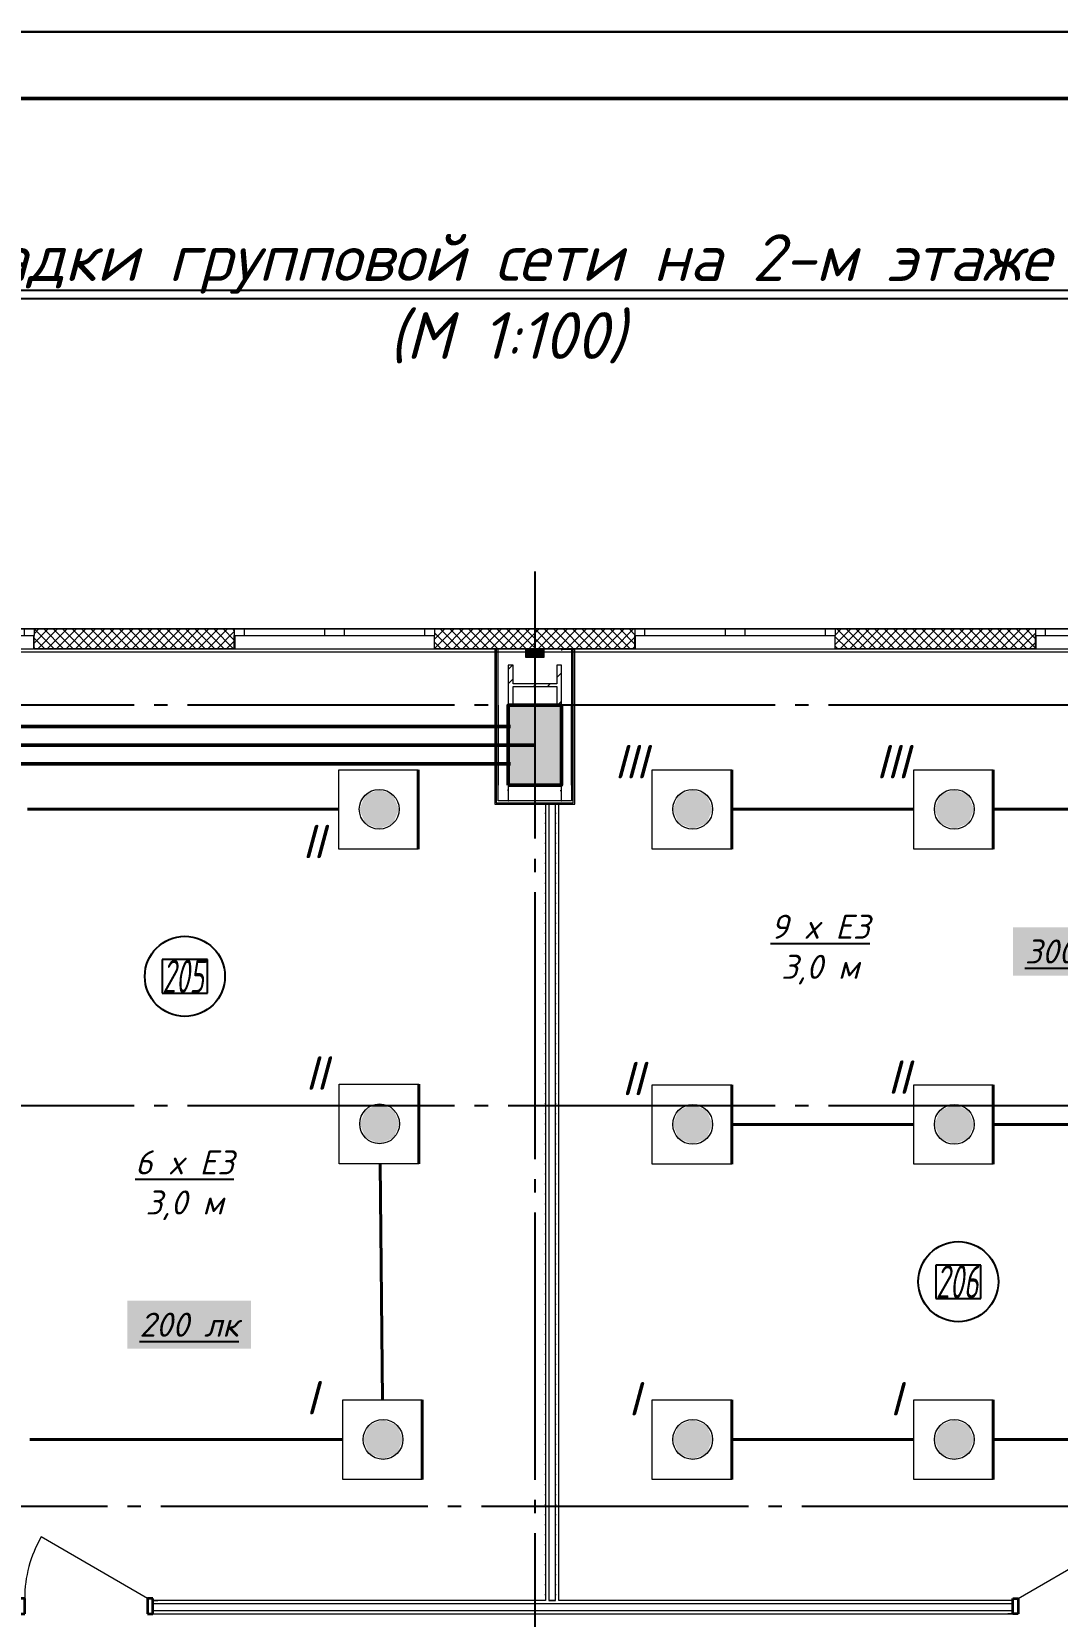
# Model space of a CAD drawing. Header units: millimetres. Extents: x 0 to 1286, y 0 to 420.
# Drawn here: x 300.5 to 377.3, y 301.4 to 420 of the extents above; entities that cross this region are included whole.
import ezdxf

# ---------------------------------------------------------------- set-up
doc = ezdxf.new("R2010")
doc.units = ezdxf.units.MM
for name, pattern in [('ГОСТ 2.303 5', [24, 20, -1.5, 1, -1.5]), ('СПКБ-0000-000-АР#002$0$Achse', [2300, 0, -800, 1500, 0]), ('СПКБ-0000-000-АР#002$0$Разомкнутая', [1058.333302, 634.99999, -423.333311]), ('СПКБ-0000-000-АР#002$0$Штрихпунктирная', [900, 500, -200, 0, -200])]:
    doc.linetypes.add(name, pattern=pattern)
for name, color, linetype in [('Viewport2ForCustomObjects_0', 7, 'Continuous'), ('Номер помещения', 7, 'Continuous'), ('Рамка', 7, 'Continuous'), ('СПКБ-0000-000-АР#002$0$Двери ArchiCAD', 7, 'Continuous'), ('СПКБ-0000-000-АР#002$0$Колонны новые', 7, 'Continuous'), ('СПКБ-0000-000-АР#002$0$Колонны существующие', 7, 'Continuous'), ('СПКБ-0000-000-АР#002$0$Окна ArchiCAD', 7, 'Continuous'), ('СПКБ-0000-000-АР#002$0$Перекрытие новые', 7, 'Continuous'), ('СПКБ-0000-000-АР#002$0$Стены', 7, 'Continuous'), ('СПКБ-0000-000-АР#002$0$Фахверк', 7, 'Continuous'), ('Строительные оси', 7, 'Continuous'), ('ЭО_РАБОЧЕЕ ОСВЕЩЕНИЕ', 7, 'Continuous'), ('ЭС', 7, 'Continuous')]:
    doc.layers.add(name, color=color, linetype=linetype)
for name, color, linetype, lineweight, true_color in [('СПКБ-0000-000-АР#002$0$Двери ArchiCAD_Ном._пера__161', 7, 'Continuous', 13, 0xe11606), ('СПКБ-0000-000-АР#002$0$Двери ArchiCAD_Ном._пера__23', 7, 'Continuous', 35, 0xff6600), ('СПКБ-0000-000-АР#002$0$Двери ArchiCAD_Ном._пера__3', 7, 'Continuous', 18, 0xff6600), ('СПКБ-0000-000-АР#002$0$Колонны новые_Ном._пера__108', 7, 'Continuous', 13, 0xfd8379), ('СПКБ-0000-000-АР#002$0$Колонны существующие_Ном._пера__102', 7, 'Continuous', 13, 0xcccccc), ('СПКБ-0000-000-АР#002$0$Линии_Ном._пера__4', 7, 'Continuous', 20, 0x029e21), ('СПКБ-0000-000-АР#002$0$Окна ArchiCAD_Ном._пера__68', 7, 'Continuous', 20, 0xfd4435), ('СПКБ-0000-000-АР#002$0$Перекрытие новые_Ном._пера__161', 7, 'Continuous', 13, 0xe11606), ('СПКБ-0000-000-АР#002$0$Стены_Ном._пера__161', 7, 'Continuous', 13, 0xe11606), ('СПКБ-0000-000-АР#002$0$Стены_Ном._пера__68', 7, 'Continuous', 20, 0xfd4435), ('СПКБ-0000-000-АР#002$0$Фахверк_Ном._пера__102', 7, 'Continuous', 13, 0xcccccc)]:
    doc.layers.add(name, color=color, linetype=linetype, lineweight=lineweight, true_color=true_color)
for name, color, linetype, lineweight in [('СПКБ-0000-000-АР#002$0$Колонны новые_Ном._пера__20', 1, 'Continuous', 20), ('СПКБ-0000-000-АР#002$0$Колонны существующие_Ном._пера__141', 7, 'Continuous', 50), ('СПКБ-0000-000-АР#002$0$Линии_Ном._пера__141', 7, 'Continuous', 50), ('СПКБ-0000-000-АР#002$0$Окна ArchiCAD_Ном._пера__6', 5, 'Continuous', 9), ('СПКБ-0000-000-АР#002$0$Стены_Ном._пера__1', 7, 'Continuous', 13), ('СПКБ-0000-000-АР#002$0$Стены_Ном._пера__20', 1, 'Continuous', 20), ('СПКБ-0000-000-АР#002$0$Фахверк_Ном._пера__1', 7, 'Continuous', 13)]:
    doc.layers.add(name, color=color, linetype=linetype, lineweight=lineweight)
doc.styles.add('1.8', font='isocpeui.ttf', dxfattribs={"height": 1.8})
doc.styles.add('2.5', font='isocpeui.ttf')
doc.styles.add('3.5', font='isocpeui.ttf', dxfattribs={"height": 3.5})
doc.styles.add('CustomTextStyle12', font='isocpeui.ttf', dxfattribs={"width": 0.594182, "height": 2.5})
doc.styles.add('CustomTextStyle13', font='isocpeui.ttf', dxfattribs={"width": 0.608174, "height": 2.5})
pattern_1 = [(45, (0, 0), (-35.35534, 35.35534), []), (135, (0, 0), (35.35534, 35.35534), [])]
pattern_2 = [(0, (0, 0), (0, 75), [0, -75])]
pattern_3 = [(0, (0, 0), (0, 173.2051), [0, -100]), (0, (50, 86.6), (0, 173.2051), [0, -100])]
pattern_4 = [(45, (0, 0), (-159.099, 159.099), []), (45, (-53.03, 53.03), (-159.099, 159.099), [])]

# ---------------------------------------------------------------- blocks, each defined once
blk = doc.blocks.new('*E728')
at = {"layer": 'Номер помещения', "color": 7, "linetype": 'Continuous', "true_color": 0xffffff}
for p, q in [((-24.08, 229.8), (-27.46, 229.8)), ((-27.46, 229.8), (-27.46, 227.3)), ((-24.08, 227.3), (-24.08, 229.8)), ((-27.46, 227.3), (-24.08, 227.3)), ((-27.46, 227.3), (-27.46, 227.3)), ((33.84, 206.94), (30.47, 206.94)), ((30.47, 206.94), (30.47, 204.44)), ((33.84, 204.44), (33.84, 206.94)), ((30.47, 204.44), (33.84, 204.44)), ((30.47, 204.44), (30.47, 204.44))]:
    blk.add_line(p, q, dxfattribs=at)
at = {"layer": 'Номер помещения', "color": 6, "linetype": 'Continuous'}
for centre in [(-25.77, 228.55), (32.15, 205.69)]:
    blk.add_circle(centre, 3, dxfattribs=at)
at = {"layer": 'Строительные оси', "color": 3, "linetype": 'ГОСТ 2.303 5', "lineweight": 25}
for p, q in [((0.43, 258.86), (0.43, -45.14)), ((186.43, 248.86), (-283.76, 248.86)), ((186.43, 218.86), (-283.76, 218.86)), ((280.43, 188.86), (-283.57, 188.86))]:
    blk.add_line(p, q, dxfattribs=at)
at = {"layer": 'ЭО_РАБОЧЕЕ ОСВЕЩЕНИЕ', "color": 7, "lineweight": 0}
for p, q in [((-14.24, 238.07), (-14.24, 244.02)), ((-14.24, 244.02), (-8.29, 244.02)), ((9.23, 238.07), (9.23, 244.02)), ((9.23, 244.02), (15.18, 244.02)), ((28.82, 238.07), (28.82, 244.02)), ((28.82, 244.02), (34.77, 244.02)), ((-8.29, 238.07), (-14.24, 238.07)), ((15.18, 238.07), (9.23, 238.07)), ((34.77, 238.07), (28.82, 238.07)), ((-14.21, 214.52), (-14.21, 220.47)), ((-14.21, 220.47), (-8.26, 220.47)), ((9.23, 214.48), (9.23, 220.43)), ((9.23, 220.43), (15.18, 220.43)), ((28.82, 214.48), (28.82, 220.43)), ((28.82, 220.43), (34.77, 220.43)), ((-8.26, 214.52), (-14.21, 214.52)), ((15.18, 214.48), (9.23, 214.48)), ((34.77, 214.48), (28.82, 214.48)), ((-13.95, 190.89), (-13.95, 196.84)), ((-13.95, 196.84), (-8, 196.84)), ((9.23, 190.89), (9.23, 196.84)), ((9.23, 196.84), (15.18, 196.84)), ((28.82, 190.89), (28.82, 196.84)), ((28.82, 196.84), (34.77, 196.84)), ((-8, 190.89), (-13.95, 190.89)), ((15.18, 190.89), (9.23, 190.89)), ((34.77, 190.89), (28.82, 190.89))]:
    blk.add_line(p, q, dxfattribs=at)
at = {"layer": 'ЭО_РАБОЧЕЕ ОСВЕЩЕНИЕ', "color": 5, "lineweight": 40}
for p, q in [((-8.29, 244.02), (-8.29, 238.07)), ((15.18, 244.02), (15.18, 238.07)), ((34.77, 244.02), (34.77, 238.07)), ((-14.24, 241.06), (-37.56, 241.06)), ((15.18, 241.06), (28.82, 241.06)), ((48.41, 241.06), (34.77, 241.06)), ((-8.26, 220.47), (-8.26, 214.52)), ((15.18, 220.43), (15.18, 214.48)), ((34.77, 220.43), (34.77, 214.48)), ((15.18, 217.47), (28.82, 217.47)), ((34.77, 217.47), (48.48, 217.47)), ((-11.15, 214.52), (-10.96, 196.84)), ((-8, 196.84), (-8, 190.89)), ((15.18, 196.84), (15.18, 190.89)), ((34.77, 196.84), (34.77, 190.89)), ((-37.39, 193.88), (-13.95, 193.88)), ((15.18, 193.88), (28.82, 193.88)), ((48.41, 193.88), (34.77, 193.88))]:
    blk.add_line(p, q, dxfattribs=at)
at = {"layer": 'ЭО_РАБОЧЕЕ ОСВЕЩЕНИЕ', "color": 7, "lineweight": 0}
for centre in [(-11.22, 241.06), (12.26, 241.06), (31.85, 241.06), (-11.19, 217.51), (12.26, 217.47), (31.85, 217.47), (-10.93, 193.88), (12.26, 193.88), (31.85, 193.88)]:
    blk.add_circle(centre, 1.49, dxfattribs=at)
at = {"layer": 'ЭО_РАБОЧЕЕ ОСВЕЩЕНИЕ', "color": 5, "lineweight": 0}
for points in [[(-12.27, 242.11), (-12.7, 241.06), (-9.73, 241.06)], [(-11.22, 242.55), (-12.27, 242.11), (-10.17, 242.11)], [(-12.27, 242.11), (-10.17, 242.11), (-9.73, 241.06)], [(11.2, 242.11), (10.77, 241.06), (13.74, 241.06)], [(12.26, 242.55), (11.2, 242.11), (13.31, 242.11)], [(11.2, 242.11), (13.31, 242.11), (13.74, 241.06)], [(30.79, 242.11), (30.36, 241.06), (33.33, 241.06)], [(31.85, 242.55), (30.79, 242.11), (32.9, 242.11)], [(30.79, 242.11), (32.9, 242.11), (33.33, 241.06)], [(-12.7, 241.06), (-12.27, 240.01), (-10.17, 240.01)], [(-12.7, 241.06), (-9.73, 241.06), (-10.17, 240.01)], [(10.77, 241.06), (11.2, 240.01), (13.31, 240.01)], [(10.77, 241.06), (13.74, 241.06), (13.31, 240.01)], [(30.36, 241.06), (30.79, 240.01), (32.9, 240.01)], [(30.36, 241.06), (33.33, 241.06), (32.9, 240.01)], [(-12.27, 240.01), (-10.17, 240.01), (-11.22, 239.58)], [(11.2, 240.01), (13.31, 240.01), (12.26, 239.58)], [(30.79, 240.01), (32.9, 240.01), (31.85, 239.58)], [(-12.24, 218.56), (-12.67, 217.51), (-9.7, 217.51)], [(-11.19, 219), (-12.24, 218.56), (-10.13, 218.56)], [(-12.24, 218.56), (-10.13, 218.56), (-9.7, 217.51)], [(11.2, 218.52), (10.77, 217.47), (13.74, 217.47)], [(12.26, 218.96), (11.2, 218.52), (13.31, 218.52)], [(11.2, 218.52), (13.31, 218.52), (13.74, 217.47)], [(30.79, 218.52), (30.36, 217.47), (33.33, 217.47)], [(31.85, 218.96), (30.79, 218.52), (32.9, 218.52)], [(30.79, 218.52), (32.9, 218.52), (33.33, 217.47)], [(-12.67, 217.51), (-12.24, 216.46), (-10.13, 216.46)], [(-12.67, 217.51), (-9.7, 217.51), (-10.13, 216.46)], [(10.77, 217.47), (11.2, 216.42), (13.31, 216.42)], [(10.77, 217.47), (13.74, 217.47), (13.31, 216.42)], [(30.36, 217.47), (30.79, 216.42), (32.9, 216.42)], [(30.36, 217.47), (33.33, 217.47), (32.9, 216.42)], [(-12.24, 216.46), (-10.13, 216.46), (-11.19, 216.02)], [(11.2, 216.42), (13.31, 216.42), (12.26, 215.99)], [(30.79, 216.42), (32.9, 216.42), (31.85, 215.99)], [(-11.98, 194.94), (-12.42, 193.88), (-9.44, 193.88)], [(-10.93, 195.37), (-11.98, 194.94), (-9.88, 194.94)], [(-11.98, 194.94), (-9.88, 194.94), (-9.44, 193.88)], [(11.2, 194.94), (10.77, 193.88), (13.74, 193.88)], [(12.26, 195.37), (11.2, 194.94), (13.31, 194.94)], [(11.2, 194.94), (13.31, 194.94), (13.74, 193.88)], [(30.79, 194.94), (30.36, 193.88), (33.33, 193.88)], [(31.85, 195.37), (30.79, 194.94), (32.9, 194.94)], [(30.79, 194.94), (32.9, 194.94), (33.33, 193.88)], [(-12.42, 193.88), (-11.98, 192.83), (-9.88, 192.83)], [(-12.42, 193.88), (-9.44, 193.88), (-9.88, 192.83)], [(10.77, 193.88), (11.2, 192.83), (13.31, 192.83)], [(10.77, 193.88), (13.74, 193.88), (13.31, 192.83)], [(30.36, 193.88), (30.79, 192.83), (32.9, 192.83)], [(30.36, 193.88), (33.33, 193.88), (32.9, 192.83)], [(-11.98, 192.83), (-9.88, 192.83), (-10.93, 192.4)], [(11.2, 192.83), (13.31, 192.83), (12.26, 192.4)], [(30.79, 192.83), (32.9, 192.83), (31.85, 192.4)]]:
    blk.add_solid(points, dxfattribs=at)
at = {"layer": 'Номер помещения', "linetype": 'Continuous'}
for s, style, width, p in [('205', 'CustomTextStyle12', 0.594182, (-27.46, 227.3)), ('206', 'CustomTextStyle13', 0.608174, (30.47, 204.44))]:
    blk.add_text(s, height=2.5, dxfattribs=dict(at, style=style, width=width)).set_placement(p)
blk = doc.blocks.new('СПКБ-0000-000-АР#002$0$Перекрытие_1', base_point=(-24407, -2530))
at = {"layer": 'СПКБ-0000-000-АР#002$0$Перекрытие новые_Ном._пера__161', "color": 12, "linetype": 'Continuous', "lineweight": 13, "true_color": 0xe11606, "flags": 128}
blk.add_lwpolyline([(-17957, 25286), (17853, 25286)], dxfattribs=at)
blk = doc.blocks.new('СПКБ-0000-000-АР#002$0$Двустворчатое Окно 19')
at = {"layer": 'СПКБ-0000-000-АР#002$0$Окна ArchiCAD_Ном._пера__6', "color": 5, "linetype": 'Continuous', "lineweight": 9}
for p, q in [((-750, 0), (-675, 0)), ((-747, 100), (747, 100)), ((-675, 0), (-675, -50)), ((-675, 0), (-75, 0)), ((-75, -50), (-75, 0)), ((-75, 0), (0, 0)), ((0, 0), (75, 0)), ((75, 0), (75, -50)), ((75, 0), (675, 0)), ((675, -50), (675, 0)), ((675, 0), (750, 0)), ((-750, -50), (750, -50)), ((-675, -50), (-750, -50)), ((-75, -50), (-675, -50)), ((0, -50), (-75, -50)), ((75, -50), (0, -50)), ((675, -50), (75, -50)), ((750, -50), (675, -50))]:
    blk.add_line(p, q, dxfattribs=at)
at = {"layer": 'СПКБ-0000-000-АР#002$0$Окна ArchiCAD_Ном._пера__68', "color": 20, "linetype": 'Continuous', "lineweight": 20, "true_color": 0xfd4435}
for p, q in [((-750, -47), (-750, 0)), ((750, -47), (750, 0)), ((-750, -50), (-750, -47)), ((750, -50), (750, -47))]:
    blk.add_line(p, q, dxfattribs=at)
blk = doc.blocks.new('СПКБ-0000-000-АР#002$0$Стена_1', base_point=(17893, 25306))
at = {"layer": 'СПКБ-0000-000-АР#002$0$Стены_Ном._пера__68', "linetype": 'Continuous', "lineweight": 20, "true_color": 0xfd4435}
for points in [[(-3710, 25306), (-3707, 25306), (-3707, 25309), (-3707, 25406), (-3710, 25406)], [(-2207, 25456), (-3707, 25456), (-3707, 25453), (-2207, 25453)], [(-2207, 25306), (-2204, 25306), (-2204, 25406), (-2207, 25406), (-2207, 25309)], [(-710, 25306), (-707, 25306), (-707, 25309), (-707, 25406), (-710, 25406)], [(793, 25456), (-707, 25456), (-707, 25453), (793, 25453)], [(793, 25306), (796, 25306), (796, 25406), (793, 25406), (793, 25309)], [(2290, 25306), (2293, 25306), (2293, 25309), (2293, 25406), (2290, 25406)], [(3793, 25456), (2293, 25456), (2293, 25453), (3793, 25453)], [(3793, 25306), (3796, 25306), (3796, 25406), (3793, 25406), (3793, 25309)], [(-3707, 25309), (-3707, 25306), (-2207, 25306), (-2207, 25309)], [(-707, 25309), (-707, 25306), (793, 25306), (793, 25309)], [(2293, 25309), (2293, 25306), (3793, 25306), (3793, 25309)]]:
    blk.add_hatch(color=20, dxfattribs=at).paths.add_polyline_path(points)
h = blk.add_hatch(dxfattribs=at)
h.set_pattern_fill('СЕТКА_5X5_ДИАГОНАЛЬНАЯ', color=20, style=0, pattern_type=2)
h.set_pattern_definition(pattern_1)
h.paths.add_polyline_path([(-3707, 25309), (-2207, 25309), (-2207, 25406), (-2207, 25453), (-3707, 25453), (-3707, 25406)])
h = blk.add_hatch(dxfattribs=at)
h.set_pattern_fill('СЕТКА_5X5_ДИАГОНАЛЬНАЯ', color=20, style=0, pattern_type=2)
h.set_pattern_definition(pattern_1)
h.paths.add_polyline_path([(-707, 25309), (793, 25309), (793, 25406), (793, 25453), (-707, 25453), (-707, 25406)])
h = blk.add_hatch(dxfattribs=at)
h.set_pattern_fill('СЕТКА_5X5_ДИАГОНАЛЬНАЯ', color=20, style=0, pattern_type=2)
h.set_pattern_definition(pattern_1)
h.paths.add_polyline_path([(2293, 25309), (3793, 25309), (3793, 25406), (3793, 25453), (2293, 25453), (2293, 25406)])
at = {"layer": 'СПКБ-0000-000-АР#002$0$Стены_Ном._пера__68', "color": 20, "linetype": 'Continuous', "lineweight": 20, "true_color": 0xfd4435}
for p, q in [((-3710, 25406), (-3710, 25306)), ((-3707, 25406), (-3710, 25406)), ((-3707, 25456), (-3707, 25453)), ((-2207, 25453), (-3707, 25453)), ((-3707, 25453), (-3707, 25406)), ((-3707, 25309), (-3707, 25406)), ((-2207, 25456), (-2207, 25453)), ((-2207, 25453), (-2207, 25406)), ((-2207, 25406), (-2204, 25406)), ((-2207, 25309), (-2207, 25406)), ((-2204, 25406), (-2204, 25306)), ((-710, 25406), (-710, 25306)), ((-707, 25406), (-710, 25406)), ((-707, 25456), (-707, 25453)), ((793, 25453), (-707, 25453)), ((-707, 25453), (-707, 25406)), ((-707, 25309), (-707, 25406)), ((793, 25456), (793, 25453)), ((793, 25453), (793, 25406)), ((793, 25406), (796, 25406)), ((793, 25309), (793, 25406)), ((796, 25406), (796, 25306)), ((2290, 25406), (2290, 25306)), ((2293, 25406), (2290, 25406)), ((2293, 25456), (2293, 25453)), ((3793, 25453), (2293, 25453)), ((2293, 25453), (2293, 25406)), ((2293, 25309), (2293, 25406)), ((3793, 25456), (3793, 25453)), ((3793, 25453), (3793, 25406)), ((3793, 25406), (3796, 25406)), ((3793, 25309), (3793, 25406)), ((3796, 25406), (3796, 25306)), ((-3707, 25306), (-3710, 25306)), ((-3707, 25309), (-2207, 25309)), ((-2207, 25306), (-2204, 25306)), ((-707, 25306), (-710, 25306)), ((-707, 25309), (793, 25309)), ((793, 25306), (796, 25306)), ((2293, 25306), (2290, 25306)), ((2293, 25309), (3793, 25309)), ((3793, 25306), (3796, 25306))]:
    blk.add_line(p, q, dxfattribs=at)
at = {"layer": 'СПКБ-0000-000-АР#002$0$Стены_Ном._пера__68', "color": 20, "linetype": 'Continuous', "lineweight": 20, "true_color": 0xfd4435, "flags": 128}
for points in [[(-2207, 25456), (-3707, 25456)], [(793, 25456), (-707, 25456)], [(3793, 25456), (2293, 25456)], [(-3707, 25306), (-2207, 25306)], [(-707, 25306), (793, 25306)], [(2293, 25306), (3793, 25306)]]:
    blk.add_lwpolyline(points, dxfattribs=at)
at = {"layer": 'СПКБ-0000-000-АР#002$0$Окна ArchiCAD', "color": 5, "linetype": 'Continuous', "lineweight": 9, "xscale": -1, "zscale": 1000, "rotation": 180}
for p in [(-4457, 25406), (-1457, 25406), (1543, 25406), (4543, 25406)]:
    blk.add_blockref('СПКБ-0000-000-АР#002$0$Двустворчатое Окно 19', p, dxfattribs=at)
blk = doc.blocks.new('СПКБ-0000-000-АР#002$0$Однопольная Дверь 19_5')
at = {"layer": 'СПКБ-0000-000-АР#002$0$Двери ArchiCAD_Ном._пера__161', "color": 12, "linetype": 'Continuous', "lineweight": 13, "true_color": 0xe11606}
for p, q in [((-500, -15), (-537, -15)), ((-500, -115), (-537, -115)), ((-500, -40), (-500, -15)), ((-500, -90), (-500, -40)), ((-500, -115), (-500, -90)), ((500, -40), (500, -15)), ((500, -15), (537, -15)), ((500, -90), (500, -40)), ((500, -115), (500, -90)), ((500, -115), (537, -115))]:
    blk.add_line(p, q, dxfattribs=at)
at = {"layer": 'СПКБ-0000-000-АР#002$0$Двери ArchiCAD_Ном._пера__23', "color": 30, "linetype": 'Continuous', "lineweight": 35, "true_color": 0xff6600}
for p, q in [((-460, 0), (-500, 0)), ((-500, 0), (-500, -115)), ((-460, -115), (-460, 0)), ((500, 0), (460, 0)), ((460, 0), (460, -115)), ((500, -115), (500, 0)), ((-500, -115), (-460, -115)), ((460, -115), (500, -115))]:
    blk.add_line(p, q, dxfattribs=at)
at = {"layer": 'СПКБ-0000-000-АР#002$0$Двери ArchiCAD_Ном._пера__3', "color": 30, "linetype": 'Continuous', "lineweight": 18, "true_color": 0xff6600}
blk.add_line((460, 0), (-337, 460), dxfattribs=at)
blk.add_arc((460, 0), 920, 150, 180, dxfattribs=at)
blk = doc.blocks.new('СПКБ-0000-000-АР#002$0$Стена_47', base_point=(-13769, 18083))
at = {"layer": 'СПКБ-0000-000-АР#002$0$Стены_Ном._пера__161', "linetype": 'Continuous', "lineweight": 13, "true_color": 0xe11606}
h = blk.add_hatch(dxfattribs=at)
h.set_pattern_fill('ГИПС', color=12, style=0, pattern_type=2)
h.set_pattern_definition(pattern_2)
h.paths.add_polyline_path([(3623, 18183), (-2817, 18183), (-2817, 18158), (3623, 18158)])
h = blk.add_hatch(dxfattribs=at)
h.set_pattern_fill('ГИПС', color=12, style=0, pattern_type=2)
h.set_pattern_definition(pattern_2)
h.paths.add_polyline_path([(-2817, 18083), (3623, 18083), (3623, 18108), (-2817, 18108)])
at = {"layer": 'СПКБ-0000-000-АР#002$0$Стены_Ном._пера__161', "color": 12, "linetype": 'Continuous', "lineweight": 13, "true_color": 0xe11606}
for p, q in [((-2817, 18183), (-2780, 18183)), ((-2817, 18158), (-2817, 18183)), ((3623, 18158), (-2817, 18158)), ((-2817, 18108), (-2817, 18158)), ((3623, 18183), (3586, 18183)), ((3623, 18158), (3623, 18183)), ((3623, 18108), (3623, 18158)), ((-2817, 18108), (3623, 18108)), ((-2817, 18083), (-2817, 18108)), ((-2817, 18083), (-2780, 18083)), ((3623, 18083), (3586, 18083)), ((3623, 18083), (3623, 18108))]:
    blk.add_line(p, q, dxfattribs=at)
at = {"layer": 'СПКБ-0000-000-АР#002$0$Стены_Ном._пера__161', "color": 12, "linetype": 'Continuous', "lineweight": 13, "true_color": 0xe11606, "flags": 128}
for points in [[(123, 18183), (-2817, 18183)], [(198, 18183), (148, 18183)], [(3623, 18183), (223, 18183)], [(-2817, 18083), (3623, 18083)]]:
    blk.add_lwpolyline(points, dxfattribs=at)
at = {"layer": 'СПКБ-0000-000-АР#002$0$Двери ArchiCAD', "color": 21, "linetype": 'Continuous', "lineweight": 18, "true_color": 0xff9955, "zscale": 1000}
blk.add_blockref('СПКБ-0000-000-АР#002$0$Однопольная Дверь 19_5', (-3317, 18198), dxfattribs=at)
at = {"layer": 'СПКБ-0000-000-АР#002$0$Двери ArchiCAD', "color": 21, "linetype": 'Continuous', "lineweight": 18, "true_color": 0xff9955, "xscale": -1, "zscale": 1000}
blk.add_blockref('СПКБ-0000-000-АР#002$0$Однопольная Дверь 19_5', (4123, 18198), dxfattribs=at)
blk = doc.blocks.new('СПКБ-0000-000-АР#002$0$Стена_80', base_point=(123, 18083))
at = {"layer": 'СПКБ-0000-000-АР#002$0$Стены_Ном._пера__161', "linetype": 'Continuous', "lineweight": 13, "true_color": 0xe11606}
h = blk.add_hatch(dxfattribs=at)
h.set_pattern_fill('ГИПС', color=12, style=0, pattern_type=2)
h.set_pattern_definition(pattern_2)
h.paths.add_polyline_path([(123, 24145), (123, 18183), (148, 18183), (148, 24145)])
h = blk.add_hatch(dxfattribs=at)
h.set_pattern_fill('ГИПС', color=12, style=0, pattern_type=2)
h.set_pattern_definition(pattern_2)
h.paths.add_polyline_path([(223, 18183), (223, 24145), (198, 24145), (198, 18183)])
at = {"layer": 'СПКБ-0000-000-АР#002$0$Стены_Ном._пера__161', "color": 12, "linetype": 'Continuous', "lineweight": 13, "true_color": 0xe11606}
for p, q in [((148, 24145), (148, 18183)), ((198, 18183), (198, 24145))]:
    blk.add_line(p, q, dxfattribs=at)
at = {"layer": 'СПКБ-0000-000-АР#002$0$Стены_Ном._пера__161', "color": 12, "linetype": 'Continuous', "lineweight": 13, "true_color": 0xe11606, "flags": 128}
for points in [[(223, 24145), (123, 24145)], [(123, 24145), (123, 18183)], [(223, 18183), (223, 24145)], [(148, 18183), (198, 18183)]]:
    blk.add_lwpolyline(points, dxfattribs=at)
blk = doc.blocks.new('СПКБ-0000-000-АР#002$0$Стена_108', base_point=(-157, 24244))
at = {"layer": 'СПКБ-0000-000-АР#002$0$Стены_Ном._пера__20', "linetype": 'Continuous', "lineweight": 20}
h = blk.add_hatch(dxfattribs=at)
h.set_pattern_fill('ШТУКАТУРКА', color=1, style=0, pattern_type=2)
h.set_pattern_definition(pattern_3)
h.paths.add_polyline_path([(-257, 24144), (343, 24144), (331, 24156), (-245, 24156)])
h = blk.add_hatch(dxfattribs=at)
h.set_pattern_fill('ШТУКАТУРКА', color=1, style=0, pattern_type=2)
h.set_pattern_definition(pattern_3)
h.paths.add_polyline_path([(318, 24169), (-232, 24169), (-245, 24156), (331, 24156)])
at = {"layer": 'СПКБ-0000-000-АР#002$0$Стены_Ном._пера__1', "color": 7, "linetype": 'СПКБ-0000-000-АР#002$0$Achse', "lineweight": 13, "flags": 128}
blk.add_lwpolyline([(243, 24244), (-157, 24244)], dxfattribs=at)
at = {"layer": 'СПКБ-0000-000-АР#002$0$Стены_Ном._пера__20', "color": 1, "linetype": 'Continuous', "lineweight": 20, "flags": 128}
blk.add_lwpolyline([(-257, 24144), (343, 24144)], dxfattribs=at)
at = {"layer": 'СПКБ-0000-000-АР#002$0$Стены_Ном._пера__68', "color": 20, "linetype": 'Continuous', "lineweight": 20, "true_color": 0xfd4435}
for p, q in [((-245, 24156), (331, 24156)), ((318, 24169), (-232, 24169))]:
    blk.add_line(p, q, dxfattribs=at)
blk = doc.blocks.new('СПКБ-0000-000-АР#002$0$Стена_109', base_point=(243, 24244))
at = {"layer": 'СПКБ-0000-000-АР#002$0$Стены_Ном._пера__20', "linetype": 'Continuous', "lineweight": 20}
h = blk.add_hatch(dxfattribs=at)
h.set_pattern_fill('ШТУКАТУРКА', color=1, style=0, pattern_type=2)
h.set_pattern_definition(pattern_3)
h.paths.add_polyline_path([(318, 25306), (318, 24886), (331, 24886), (331, 25306)])
h = blk.add_hatch(dxfattribs=at)
h.set_pattern_fill('ШТУКАТУРКА', color=1, style=0, pattern_type=2)
h.set_pattern_definition(pattern_3)
h.paths.add_polyline_path([(343, 24886), (343, 25306), (331, 25306), (331, 24886)])
h = blk.add_hatch(dxfattribs=at)
h.set_pattern_fill('ШТУКАТУРКА', color=1, style=0, pattern_type=2)
h.set_pattern_definition(pattern_3)
h.paths.add_polyline_path([(331, 24286), (331, 24886), (318, 24886), (318, 24286)])
h = blk.add_hatch(dxfattribs=at)
h.set_pattern_fill('ШТУКАТУРКА', color=1, style=0, pattern_type=2)
h.set_pattern_definition(pattern_3)
h.paths.add_polyline_path([(343, 24286), (343, 24886), (331, 24886), (331, 24286)])
h = blk.add_hatch(dxfattribs=at)
h.set_pattern_fill('ШТУКАТУРКА', color=1, style=0, pattern_type=2)
h.set_pattern_definition(pattern_3)
h.paths.add_polyline_path([(318, 24286), (318, 24169), (331, 24156), (331, 24286)])
h = blk.add_hatch(dxfattribs=at)
h.set_pattern_fill('ШТУКАТУРКА', color=1, style=0, pattern_type=2)
h.set_pattern_definition(pattern_3)
h.paths.add_polyline_path([(343, 24144), (343, 24286), (331, 24286), (331, 24156)])
at = {"layer": 'СПКБ-0000-000-АР#002$0$Стены_Ном._пера__1', "color": 7, "linetype": 'Continuous', "lineweight": 13, "flags": 128}
blk.add_lwpolyline([(243, 25306), (318, 25306)], dxfattribs=at)
at = {"layer": 'СПКБ-0000-000-АР#002$0$Стены_Ном._пера__1', "color": 7, "linetype": 'СПКБ-0000-000-АР#002$0$Achse', "lineweight": 13, "flags": 128}
for points in [[(243, 25306), (243, 24886)], [(243, 24286), (243, 24244)]]:
    blk.add_lwpolyline(points, dxfattribs=at)
at = {"layer": 'СПКБ-0000-000-АР#002$0$Стены_Ном._пера__20', "color": 1, "linetype": 'Continuous', "lineweight": 20, "flags": 128}
for points in [[(318, 25306), (331, 25306)], [(331, 25306), (343, 25306)], [(343, 24144), (343, 25306)]]:
    blk.add_lwpolyline(points, dxfattribs=at)
at = {"layer": 'СПКБ-0000-000-АР#002$0$Стены_Ном._пера__68', "color": 20, "linetype": 'Continuous', "lineweight": 20, "true_color": 0xfd4435}
for p, q in [((318, 25306), (318, 24886)), ((331, 24886), (331, 25306)), ((318, 24286), (318, 24886)), ((318, 24886), (318, 24286)), ((331, 24286), (331, 24886)), ((318, 24286), (318, 24169)), ((331, 24156), (331, 24286))]:
    blk.add_line(p, q, dxfattribs=at)
blk = doc.blocks.new('СПКБ-0000-000-АР#002$0$Стена_110', base_point=(-157, 24244))
at = {"layer": 'СПКБ-0000-000-АР#002$0$Стены_Ном._пера__20', "linetype": 'Continuous', "lineweight": 20}
h = blk.add_hatch(dxfattribs=at)
h.set_pattern_fill('ШТУКАТУРКА', color=1, style=0, pattern_type=2)
h.set_pattern_definition(pattern_3)
h.paths.add_polyline_path([(-257, 25306), (-257, 24886), (-245, 24886), (-245, 25306)])
h = blk.add_hatch(dxfattribs=at)
h.set_pattern_fill('ШТУКАТУРКА', color=1, style=0, pattern_type=2)
h.set_pattern_definition(pattern_3)
h.paths.add_polyline_path([(-232, 24886), (-232, 25306), (-245, 25306), (-245, 24886)])
h = blk.add_hatch(dxfattribs=at)
h.set_pattern_fill('ШТУКАТУРКА', color=1, style=0, pattern_type=2)
h.set_pattern_definition(pattern_3)
h.paths.add_polyline_path([(-257, 24886), (-257, 24286), (-245, 24286), (-245, 24886)])
h = blk.add_hatch(dxfattribs=at)
h.set_pattern_fill('ШТУКАТУРКА', color=1, style=0, pattern_type=2)
h.set_pattern_definition(pattern_3)
h.paths.add_polyline_path([(-245, 24886), (-245, 24286), (-232, 24286), (-232, 24886)])
h = blk.add_hatch(dxfattribs=at)
h.set_pattern_fill('ШТУКАТУРКА', color=1, style=0, pattern_type=2)
h.set_pattern_definition(pattern_3)
h.paths.add_polyline_path([(-257, 24286), (-257, 24144), (-245, 24156), (-245, 24286)])
h = blk.add_hatch(dxfattribs=at)
h.set_pattern_fill('ШТУКАТУРКА', color=1, style=0, pattern_type=2)
h.set_pattern_definition(pattern_3)
h.paths.add_polyline_path([(-232, 24169), (-232, 24286), (-245, 24286), (-245, 24156)])
at = {"layer": 'СПКБ-0000-000-АР#002$0$Стены_Ном._пера__1', "color": 7, "linetype": 'Continuous', "lineweight": 13, "flags": 128}
blk.add_lwpolyline([(-157, 25306), (-232, 25306)], dxfattribs=at)
at = {"layer": 'СПКБ-0000-000-АР#002$0$Стены_Ном._пера__1', "color": 7, "linetype": 'СПКБ-0000-000-АР#002$0$Achse', "lineweight": 13, "flags": 128}
for points in [[(-157, 24886), (-157, 25306)], [(-157, 24244), (-157, 24286)]]:
    blk.add_lwpolyline(points, dxfattribs=at)
at = {"layer": 'СПКБ-0000-000-АР#002$0$Стены_Ном._пера__20', "color": 1, "linetype": 'Continuous', "lineweight": 20, "flags": 128}
for points in [[(-245, 25306), (-257, 25306)], [(-257, 25306), (-257, 24144)], [(-232, 25306), (-245, 25306)]]:
    blk.add_lwpolyline(points, dxfattribs=at)
at = {"layer": 'СПКБ-0000-000-АР#002$0$Стены_Ном._пера__68', "color": 20, "linetype": 'Continuous', "lineweight": 20, "true_color": 0xfd4435}
for p, q in [((-245, 25306), (-245, 24886)), ((-232, 24886), (-232, 25306)), ((-245, 24886), (-245, 24286)), ((-232, 24886), (-232, 24286)), ((-232, 24286), (-232, 24886)), ((-245, 24286), (-245, 24156)), ((-232, 24169), (-232, 24286))]:
    blk.add_line(p, q, dxfattribs=at)
blk = doc.blocks.new('СПКБ-0000-000-АР#002$0$Колонна_17', base_point=(43, 24586))
at = {"layer": 'СПКБ-0000-000-АР#002$0$Колонны существующие_Ном._пера__102', "linetype": 'Continuous', "lineweight": 13, "true_color": 0xcccccc}
blk.add_hatch(color=254, dxfattribs=at).paths.add_polyline_path([(-157, 24286), (243, 24286), (243, 24886), (-157, 24886)])
at = {"layer": 'СПКБ-0000-000-АР#002$0$Колонны существующие_Ном._пера__141', "color": 7, "linetype": 'Continuous', "lineweight": 50, "flags": 128}
blk.add_lwpolyline([(-157, 24286), (243, 24286), (243, 24886), (-157, 24886)], close=True, dxfattribs=at)
blk = doc.blocks.new('СПКБ-0000-000-АР#002$0$Колонна_92', base_point=(43, 25036))
at = {"layer": 'СПКБ-0000-000-АР#002$0$Колонны новые_Ном._пера__108', "linetype": 'Continuous', "lineweight": 13, "true_color": 0xfd8379}
h = blk.add_hatch(dxfattribs=at)
h.set_pattern_fill('СТАЛЬ', color=11, style=0, pattern_type=2)
h.set_pattern_definition(pattern_4)
h.paths.add_polyline_path([(243, 25186), (207, 25186), (207, 25045), (-120, 25045), (-120, 25186), (-157, 25186), (-157, 24886), (-120, 24886), (-120, 25027), (207, 25027), (207, 24886), (243, 24886)])
at = {"layer": 'СПКБ-0000-000-АР#002$0$Колонны новые_Ном._пера__20', "color": 1, "linetype": 'Continuous', "lineweight": 20}
for p, q in [((-120, 25186), (-157, 25186)), ((-157, 25186), (-157, 24886)), ((-120, 25045), (-120, 25186)), ((243, 25186), (207, 25186)), ((207, 25186), (207, 25045)), ((243, 24886), (243, 25186)), ((207, 25045), (-120, 25045)), ((-120, 24886), (-120, 25027)), ((-120, 25027), (207, 25027)), ((207, 25027), (207, 24886)), ((-157, 24886), (-120, 24886)), ((207, 24886), (243, 24886))]:
    blk.add_line(p, q, dxfattribs=at)
blk = doc.blocks.new('СПКБ-0000-000-АР#002$0$Колонна_93', base_point=(-157, 24228))
at = {"layer": 'СПКБ-0000-000-АР#002$0$Колонны новые_Ном._пера__108', "linetype": 'Continuous', "lineweight": 13, "true_color": 0xfd8379}
h = blk.add_hatch(dxfattribs=at)
h.set_pattern_fill('СТАЛЬ', color=11, style=0, pattern_type=2)
h.set_pattern_definition(pattern_4)
h.paths.add_polyline_path([(243, 24169), (243, 24282), (243, 24284), (241, 24284), (-155, 24284), (-157, 24284), (-157, 24282), (-157, 24169), (-155, 24169), (-155, 24282), (241, 24282), (241, 24169)])
at = {"layer": 'СПКБ-0000-000-АР#002$0$Колонны новые_Ном._пера__20', "color": 1, "linetype": 'Continuous', "lineweight": 20}
for p, q in [((-155, 24284), (-157, 24284)), ((-157, 24284), (-157, 24282)), ((-157, 24282), (-157, 24169)), ((241, 24284), (-155, 24284)), ((-155, 24169), (-155, 24282)), ((-155, 24282), (241, 24282)), ((243, 24284), (241, 24284)), ((241, 24282), (241, 24169)), ((243, 24282), (243, 24284)), ((243, 24169), (243, 24282)), ((-157, 24169), (-155, 24169)), ((241, 24169), (243, 24169))]:
    blk.add_line(p, q, dxfattribs=at)
blk = doc.blocks.new('СПКБ-0000-000-АР#002$0$Колонна_144', base_point=(43, 25276))
at = {"layer": 'СПКБ-0000-000-АР#002$0$Фахверк_Ном._пера__102', "linetype": 'Continuous', "lineweight": 13, "true_color": 0xcccccc}
blk.add_hatch(color=254, dxfattribs=at).paths.add_polyline_path([(113, 25306), (-27, 25306), (-27, 25246), (113, 25246)])
at = {"layer": 'СПКБ-0000-000-АР#002$0$Фахверк_Ном._пера__1', "color": 7, "linetype": 'Continuous', "lineweight": 13, "flags": 128}
blk.add_lwpolyline([(113, 25306), (-27, 25306), (-27, 25246), (113, 25246)], close=True, dxfattribs=at)
blk = doc.blocks.new('*E727')
at = {"layer": 'СПКБ-0000-000-АР#002$0$Линии_Ном._пера__141', "color": 7, "linetype": 'СПКБ-0000-000-АР#002$0$Разомкнутая', "lineweight": 50}
for p, q in [((218.75, 295.92), (274.92, 295.92)), ((218.75, 293.11), (274.92, 293.11))]:
    blk.add_line(p, q, dxfattribs=at)
at = {"layer": 'СПКБ-0000-000-АР#002$0$Линии_Ном._пера__4', "color": 104, "linetype": 'СПКБ-0000-000-АР#002$0$Штрихпунктирная', "lineweight": 50, "true_color": 0x029e21}
blk.add_line((216.75, 294.51), (276.75, 294.51), dxfattribs=at)
at = {"layer": 'СПКБ-0000-000-АР#002$0$Колонны новые', "color": 1, "lineweight": 20, "xscale": 0.01, "yscale": 0.01, "zscale": 0.01}
for name, p in [('СПКБ-0000-000-АР#002$0$Колонна_92', (276.75, 299.01)), ('СПКБ-0000-000-АР#002$0$Колонна_93', (274.75, 290.94))]:
    blk.add_blockref(name, p, dxfattribs=at)
at = {"layer": 'СПКБ-0000-000-АР#002$0$Колонны существующие', "color": 7, "lineweight": 50, "xscale": 0.01, "yscale": 0.01, "zscale": 0.01}
blk.add_blockref('СПКБ-0000-000-АР#002$0$Колонна_17', (276.75, 294.51), dxfattribs=at)
at = {"layer": 'СПКБ-0000-000-АР#002$0$Перекрытие новые', "color": 12, "linetype": 'Continuous', "lineweight": 13, "true_color": 0xe11606, "xscale": 0.01, "yscale": 0.01, "zscale": 0.01}
blk.add_blockref('СПКБ-0000-000-АР#002$0$Перекрытие_1', (32.25, 23.35), dxfattribs=at)
at = {"layer": 'СПКБ-0000-000-АР#002$0$Стены', "color": 20, "lineweight": 20, "true_color": 0xfd4435, "xscale": 0.01, "yscale": 0.01, "zscale": 0.01}
blk.add_blockref('СПКБ-0000-000-АР#002$0$Стена_1', (455.25, 301.72), dxfattribs=at)
at = {"layer": 'СПКБ-0000-000-АР#002$0$Стены', "color": 12, "lineweight": 50, "true_color": 0xdf0000, "xscale": 0.01, "yscale": 0.01, "zscale": 0.01}
for name, p in [('СПКБ-0000-000-АР#002$0$Стена_110', (274.75, 291.09)), ('СПКБ-0000-000-АР#002$0$Стена_109', (278.75, 291.09)), ('СПКБ-0000-000-АР#002$0$Стена_108', (274.75, 291.09))]:
    blk.add_blockref(name, p, dxfattribs=at)
at = {"layer": 'СПКБ-0000-000-АР#002$0$Стены', "color": 12, "lineweight": 13, "true_color": 0xe11606, "xscale": 0.01, "yscale": 0.01, "zscale": 0.01}
for name, p in [('СПКБ-0000-000-АР#002$0$Стена_80', (277.55, 229.49)), ('СПКБ-0000-000-АР#002$0$Стена_47', (138.63, 229.49))]:
    blk.add_blockref(name, p, dxfattribs=at)
at = {"layer": 'СПКБ-0000-000-АР#002$0$Фахверк', "color": 7, "lineweight": 13, "xscale": 0.01, "yscale": 0.01, "zscale": 0.01}
blk.add_blockref('СПКБ-0000-000-АР#002$0$Колонна_144', (276.75, 301.41), dxfattribs=at)

msp = doc.modelspace()

# ---------------------------------------------------------------- linework, layer by layer
at = {"layer": 'Defpoints', "linetype": 'Continuous'}
msp.add_lwpolyline([(35, 56.586), (637.188, 56.586), (637.188, 400), (35, 400)], close=True, dxfattribs=at)
at = {"layer": 'Рамка', "lineweight": 30}
msp.add_lwpolyline([(891, 0), (0, 0), (0, 420), (891, 420)], close=True, dxfattribs=at)
at = {"layer": 'Рамка', "lineweight": 50}
msp.add_lwpolyline([(886, 5), (886, 415), (20, 415), (20, 5)], close=True, dxfattribs=at)

# ---------------------------------------------------------------- block references
msp.add_blockref('*E727', (61.438, 72.071))
at = {"layer": 'Viewport2ForCustomObjects_0'}
msp.add_blockref('*E728', (337.756, 120.729), dxfattribs=at)

# ---------------------------------------------------------------- texts
at = {"layer": 'ЭО_РАБОЧЕЕ ОСВЕЩЕНИЕ', "attachment_point": 5}
for s, insert, char_height, style in [('III', (345.38, 365.354), 2.5, '2.5'), ('III', (364.97, 365.354), 2.5, '2.5'), ('II', (321.608, 359.376), 2.5, '2.5'), ('{\\L9 x Е3\\P}3,0 м', (359.562, 351.284), 1.8, '1.8'), ('II', (321.836, 342.043), 2.5, '2.5'), ('II', (345.516, 341.633), 2.5, '2.5'), ('II', (365.431, 341.736), 2.5, '2.5'), ('{\\L6 x Е3\\P}3,0 м', (311.96, 333.642), 1.8, '1.8'), ('I', (321.471, 317.744), 2.5, '2.5'), ('I', (345.609, 317.657), 2.5, '2.5'), ('I', (365.199, 317.657), 2.5, '2.5')]:
    msp.add_mtext(s, dxfattribs=dict(at, insert=insert, char_height=char_height, style=style))
at = {"layer": 'ЭО_РАБОЧЕЕ ОСВЕЩЕНИЕ', "char_height": 1.8, "attachment_point": 5, "style": '1.8', "bg_fill": 1, "box_fill_scale": 1.5, "bg_fill_color": 7, "bg_fill_true_color": 16777215, "bg_fill_transparency": 0}
for s, insert in [('{\\L300 лк}', (378.642, 351.142)), ('{\\L200 лк}', (312.302, 323.202))]:
    msp.add_mtext(s, dxfattribs=dict(at, insert=insert))
at = {"layer": 'ЭС', "insert": (336.094, 400), "char_height": 3.5, "attachment_point": 5, "style": '3.5'}
msp.add_mtext('{\\fISOCPEUR|b1|i1|c204|p34;\\LЭлектроосвещение. План прокладки групповой сети на 2-м этаже корпуса №142 на отм. +3.900\\P\\l(М 1:100)}', dxfattribs=at)

doc.saveas('drawing.dxf')
